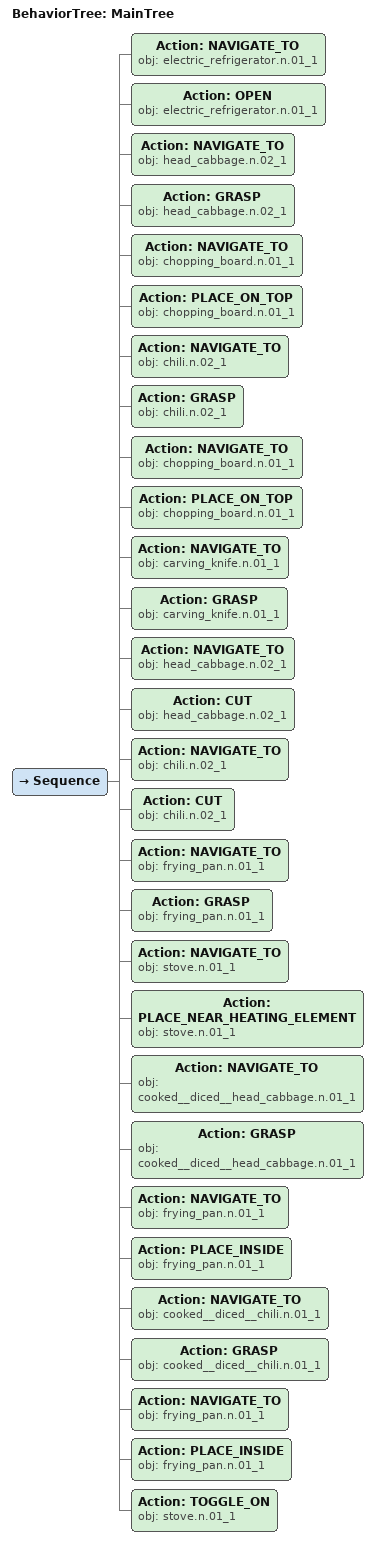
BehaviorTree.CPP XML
<root main_tree_to_execute="MainTree">
  <BehaviorTree ID="MainTree">
    <Sequence>
      <Action ID="NAVIGATE_TO" obj="electric_refrigerator.n.01_1"/>
      <Action ID="OPEN" obj="electric_refrigerator.n.01_1"/>
      <Action ID="NAVIGATE_TO" obj="head_cabbage.n.02_1"/>
      <Action ID="GRASP" obj="head_cabbage.n.02_1"/>
      <Action ID="NAVIGATE_TO" obj="chopping_board.n.01_1"/>
      <Action ID="PLACE_ON_TOP" obj="chopping_board.n.01_1"/>
      <Action ID="NAVIGATE_TO" obj="chili.n.02_1"/>
      <Action ID="GRASP" obj="chili.n.02_1"/>
      <Action ID="NAVIGATE_TO" obj="chopping_board.n.01_1"/>
      <Action ID="PLACE_ON_TOP" obj="chopping_board.n.01_1"/>
      <Action ID="NAVIGATE_TO" obj="carving_knife.n.01_1"/>
      <Action ID="GRASP" obj="carving_knife.n.01_1"/>
      <Action ID="NAVIGATE_TO" obj="head_cabbage.n.02_1"/>
      <Action ID="CUT" obj="head_cabbage.n.02_1"/>
      <Action ID="NAVIGATE_TO" obj="chili.n.02_1"/>
      <Action ID="CUT" obj="chili.n.02_1"/>
      <Action ID="NAVIGATE_TO" obj="frying_pan.n.01_1"/>
      <Action ID="GRASP" obj="frying_pan.n.01_1"/>
      <Action ID="NAVIGATE_TO" obj="stove.n.01_1"/>
      <Action ID="PLACE_NEAR_HEATING_ELEMENT" obj="stove.n.01_1"/>
      <Action ID="NAVIGATE_TO" obj="cooked__diced__head_cabbage.n.01_1"/>
      <Action ID="GRASP" obj="cooked__diced__head_cabbage.n.01_1"/>
      <Action ID="NAVIGATE_TO" obj="frying_pan.n.01_1"/>
      <Action ID="PLACE_INSIDE" obj="frying_pan.n.01_1"/>
      <Action ID="NAVIGATE_TO" obj="cooked__diced__chili.n.01_1"/>
      <Action ID="GRASP" obj="cooked__diced__chili.n.01_1"/>
      <Action ID="NAVIGATE_TO" obj="frying_pan.n.01_1"/>
      <Action ID="PLACE_INSIDE" obj="frying_pan.n.01_1"/>
      <Action ID="TOGGLE_ON" obj="stove.n.01_1"/>
    </Sequence>
  </BehaviorTree>
</root>
